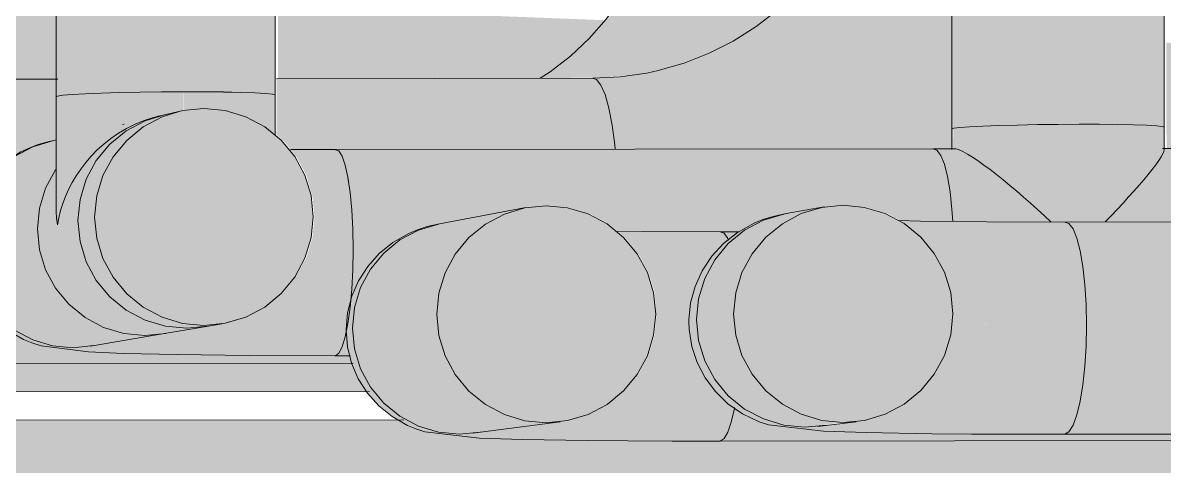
# Model space of a CAD drawing. Header units: inches. Extents: x 27328 to 52026, y -4075 to 4147.
# Drawn here: x 49626.9123 to 49626.9762, y 60.0258 to 60.0507 of the extents above; entities that cross this region are included whole.
import ezdxf

# ---------------------------------------------------------------- set-up
doc = ezdxf.new("R2010")
doc.units = ezdxf.units.IN
doc.header["$MEASUREMENT"] = 0
doc.layers.add('M-HVAC-DUCT', color=70, linetype='Continuous', lineweight=9)
doc.layers.add('S-BEAM', color=12, linetype='Continuous', lineweight=9)

msp = doc.modelspace()

# ---------------------------------------------------------------- hatches: boundary and pattern name
at = {"layer": 'M-HVAC-DUCT'}
for points in [[(49626.964312, 60.044714), (49626.964425, 60.044758), (49626.964387, 60.063878), (49626.964308, 60.063872), (49626.964312, 60.045472)], [(49626.964425, 60.044756), (49626.96531, 60.044839), (49626.966953, 60.044911), (49626.97027, 60.044976), (49626.971435, 60.044982), (49626.971431, 60.063916), (49626.96442, 60.063872), (49626.964424, 60.045472)], [(49626.976201, 60.044818), (49626.976197, 60.063903), (49626.971431, 60.063916), (49626.971435, 60.044982), (49626.974485, 60.044951), (49626.975765, 60.044894), (49626.976189, 60.044823)], [(49626.914198, 60.046514), (49626.914266, 60.046559), (49626.914266, 60.060845), (49626.914197, 60.060786), (49626.914198, 60.049709)], [(49626.914266, 60.046559), (49626.914567, 60.046605), (49626.915976, 60.046697), (49626.918157, 60.046767), (49626.921297, 60.046803), (49626.921297, 60.061164), (49626.918896, 60.061136), (49626.916715, 60.061065), (49626.91509, 60.060963), (49626.914266, 60.060845), (49626.914266, 60.049708)], [(49626.926447, 60.046623), (49626.926447, 60.060929), (49626.926291, 60.060986), (49626.925344, 60.06108), (49626.924235, 60.060757), (49626.922938, 60.060842), (49626.922707, 60.061157), (49626.921297, 60.061161), (49626.921297, 60.046803), (49626.924707, 60.046762), (49626.925905, 60.046707), (49626.926291, 60.046667)], [(49626.941298, 60.047563), (49626.94477, 60.047601), (49626.946572, 60.04775), (49626.948413, 60.048116), (49626.950404, 60.04879), (49626.952322, 60.049737), (49626.954178, 60.050998), (49626.954758, 60.051503), (49626.954717, 60.052765), (49626.954717, 60.057797), (49626.947731, 60.056042), (49626.947096, 60.054289), (49626.946276, 60.052666), (49626.945219, 60.051094), (49626.943902, 60.049603), (49626.942339, 60.048254), (49626.941306, 60.047568)], [(49626.914266, 60.039354), (49626.914266, 60.046559), (49626.914198, 60.046514), (49626.914218, 60.039727)], [(49626.914266, 60.039354), (49626.914438, 60.040151), (49626.91471, 60.040942), (49626.915084, 60.04172), (49626.915563, 60.042477), (49626.916151, 60.0432), (49626.916852, 60.043875), (49626.917247, 60.044189), (49626.917901, 60.044618), (49626.91852, 60.044948), (49626.918928, 60.045122), (49626.919168, 60.045215), (49626.920039, 60.04546), (49626.921297, 60.045754), (49626.921297, 60.046802), (49626.917756, 60.046757), (49626.91509, 60.046649), (49626.914266, 60.046559), (49626.914266, 60.039593)], [(49626.926447, 60.044384), (49626.926446, 60.046623), (49626.926286, 60.046667), (49626.925303, 60.04674), (49626.923007, 60.046794), (49626.921297, 60.046802), (49626.921314, 60.045751), (49626.922522, 60.045861), (49626.923827, 60.045703), (49626.92488, 60.045372), (49626.925973, 60.044766), (49626.926438, 60.044391)], [(49626.915409, 60.039591), (49626.916345, 60.039785), (49626.916462, 60.040969), (49626.91681, 60.042109), (49626.917408, 60.043198), (49626.918148, 60.044089), (49626.919063, 60.044836), (49626.92012, 60.045399), (49626.921267, 60.045746), (49626.920098, 60.045459), (49626.919166, 60.045177), (49626.918113, 60.044617), (49626.917191, 60.043865), (49626.916434, 60.042948), (49626.915872, 60.041903), (49626.915526, 60.04077)], [(49626.922461, 60.033722), (49626.923654, 60.03384), (49626.924802, 60.034187), (49626.92586, 60.034749), (49626.926879, 60.035618), (49626.927548, 60.036427), (49626.928113, 60.037477), (49626.928462, 60.038617), (49626.928579, 60.039802), (49626.928462, 60.040986), (49626.928113, 60.042125), (49626.927548, 60.043174), (49626.926787, 60.044093), (49626.92586, 60.044847), (49626.924696, 60.045438), (49626.923654, 60.04575), (49626.922461, 60.045865), (49626.921267, 60.045746), (49626.92012, 60.045399), (49626.919063, 60.044836), (49626.918136, 60.04408), (49626.917375, 60.043159), (49626.91681, 60.042109), (49626.916462, 60.040969), (49626.916345, 60.039785), (49626.916462, 60.038601), (49626.91681, 60.037463), (49626.917375, 60.036414), (49626.918148, 60.035486), (49626.919063, 60.034741), (49626.92012, 60.034182), (49626.921267, 60.033837)], [(49626.964312, 60.043604), (49626.964424, 60.043631), (49626.964396, 60.044745), (49626.964312, 60.044714), (49626.964312, 60.043604)], [(49626.970675, 60.039508), (49626.971434, 60.039517), (49626.971435, 60.044982), (49626.967566, 60.04493), (49626.965304, 60.044839), (49626.964425, 60.044758), (49626.964424, 60.043604), (49626.96466, 60.043567), (49626.964942, 60.043451), (49626.965477, 60.04314), (49626.96646, 60.042442), (49626.967566, 60.041559), (49626.969116, 60.040213), (49626.969898, 60.039509), (49626.970621, 60.039508)], [(49626.971434, 60.039509), (49626.972908, 60.039517), (49626.974491, 60.041222), (49626.975308, 60.042175), (49626.975941, 60.043011), (49626.976164, 60.043406), (49626.976199, 60.043562), (49626.976195, 60.044818), (49626.976078, 60.044858), (49626.975177, 60.044926), (49626.972805, 60.044977), (49626.971435, 60.044982), (49626.971434, 60.039517)], [(49626.909249, 60.038314), (49626.913137, 60.03912), (49626.913252, 60.040284), (49626.913595, 60.041405), (49626.914204, 60.042503), (49626.914232, 60.04411), (49626.913835, 60.044007), (49626.912883, 60.043719), (49626.911865, 60.043177), (49626.910973, 60.042449), (49626.910241, 60.041562), (49626.909697, 60.040551), (49626.909362, 60.039454)], [(49626.930808, 60.037974), (49626.930807, 60.038013), (49626.930787, 60.039141), (49626.930728, 60.040218), (49626.930632, 60.041223), (49626.930508, 60.042055), (49626.930352, 60.042744), (49626.930168, 60.043243), (49626.930012, 60.043488), (49626.92982, 60.043558), (49626.927315, 60.043562), (49626.927649, 60.043137), (49626.928191, 60.042121), (49626.928546, 60.040869), (49626.928649, 60.039796), (49626.928528, 60.038612), (49626.928335, 60.037981), (49626.930796, 60.037974)], [(49626.930808, 60.037975), (49626.932598, 60.037977), (49626.933291, 60.03848), (49626.934838, 60.039197), (49626.935684, 60.039415), (49626.940499, 60.040314), (49626.941694, 60.040433), (49626.94289, 60.040318), (49626.944039, 60.039973), (49626.945109, 60.039404), (49626.945622, 60.038988), (49626.951864, 60.038962), (49626.95243, 60.038966), (49626.954137, 60.039754), (49626.955337, 60.040027), (49626.95752, 60.040377), (49626.958318, 60.040456), (49626.959514, 60.04034), (49626.960665, 60.039996), (49626.961429, 60.039592), (49626.964363, 60.039541), (49626.964322, 60.040218), (49626.964212, 60.041222), (49626.964072, 60.042054), (49626.963898, 60.042743), (49626.963699, 60.043242), (49626.963435, 60.043547), (49626.96326, 60.043602), (49626.92982, 60.043558), (49626.930012, 60.043488), (49626.930197, 60.043198), (49626.930368, 60.0427), (49626.930518, 60.042012), (49626.930641, 60.04116), (49626.930732, 60.040177), (49626.930789, 60.039101)], [(49626.930767, 60.033568), (49626.935495, 60.034339), (49626.935613, 60.035524), (49626.935961, 60.036664), (49626.936527, 60.037715), (49626.937289, 60.038636), (49626.938216, 60.039393), (49626.939275, 60.039956), (49626.940424, 60.040303), (49626.935584, 60.039398), (49626.934461, 60.039058), (49626.933427, 60.038508), (49626.93252, 60.037769), (49626.931775, 60.036868), (49626.931222, 60.035841), (49626.930882, 60.034727)], [(49626.941619, 60.028271), (49626.942814, 60.028389), (49626.943963, 60.028736), (49626.945022, 60.029298), (49626.945951, 60.030055), (49626.946713, 60.030976), (49626.947279, 60.032027), (49626.947627, 60.033168), (49626.947745, 60.034353), (49626.947627, 60.035539), (49626.947279, 60.036678), (49626.946713, 60.037728), (49626.945951, 60.038648), (49626.945022, 60.039402), (49626.943963, 60.039962), (49626.942814, 60.040306), (49626.941619, 60.040421), (49626.940424, 60.040303), (49626.939275, 60.039956), (49626.938216, 60.039393), (49626.937289, 60.038636), (49626.936527, 60.037715), (49626.935961, 60.036664), (49626.935611, 60.035507), (49626.935495, 60.034339), (49626.935613, 60.033154), (49626.935961, 60.032015), (49626.936527, 60.030966), (49626.937289, 60.030046), (49626.938216, 60.029292), (49626.939275, 60.028731), (49626.940424, 60.028387)], [(49626.950022, 60.034043), (49626.952107, 60.034358), (49626.952225, 60.035544), (49626.952573, 60.036685), (49626.95314, 60.037736), (49626.953902, 60.038658), (49626.954831, 60.039415), (49626.955891, 60.039978), (49626.957041, 60.040326), (49626.954911, 60.039956), (49626.953772, 60.039611), (49626.952722, 60.039053), (49626.951801, 60.038303), (49626.951046, 60.03739), (49626.950485, 60.036348), (49626.950139, 60.035218)], [(49626.958238, 60.028287), (49626.959434, 60.028405), (49626.960584, 60.028752), (49626.961645, 60.029315), (49626.962574, 60.030072), (49626.963337, 60.030994), (49626.963904, 60.032045), (49626.964253, 60.033186), (49626.964371, 60.034373), (49626.964253, 60.035559), (49626.963904, 60.036699), (49626.963337, 60.037749), (49626.962574, 60.038669), (49626.961645, 60.039424), (49626.960584, 60.039984), (49626.959434, 60.040329), (49626.958238, 60.040444), (49626.957041, 60.040326), (49626.955891, 60.039978), (49626.954831, 60.039415), (49626.953902, 60.038658), (49626.953074, 60.037614), (49626.952573, 60.036685), (49626.952225, 60.035544), (49626.952107, 60.034358), (49626.952225, 60.033173), (49626.952573, 60.032033), (49626.95314, 60.030983), (49626.953902, 60.030063), (49626.954831, 60.029308), (49626.955891, 60.028747), (49626.957041, 60.028403), (49626.95744, 60.028364)], [(49626.87672, 60.031546), (49626.930816, 60.031603), (49626.930679, 60.03203), (49626.923697, 60.032055), (49626.918586, 60.032146), (49626.91589, 60.032262), (49626.914422, 60.032423), (49626.913524, 60.032548), (49626.912389, 60.032965), (49626.911524, 60.033461), (49626.910767, 60.034085), (49626.909895, 60.035155), (49626.909559, 60.035764), (49626.909205, 60.036773), (49626.909043, 60.038339), (49626.909243, 60.039801), (49626.877732, 60.039759), (49626.877668, 60.036977), (49626.877494, 60.034561), (49626.877369, 60.033548), (49626.877224, 60.032719), (49626.877064, 60.032098), (49626.876895, 60.031703), (49626.876749, 60.031571)], [(49626.91915, 60.033158), (49626.921495, 60.033558), (49626.920307, 60.033672), (49626.919165, 60.034015), (49626.918113, 60.034572), (49626.917191, 60.035322), (49626.916434, 60.036237), (49626.915872, 60.03728), (49626.915526, 60.038413), (49626.915409, 60.039591), (49626.913137, 60.03912), (49626.913252, 60.037956), (49626.913595, 60.036837), (49626.91415, 60.035805), (49626.914898, 60.034902), (49626.915809, 60.034161), (49626.916848, 60.03361), (49626.917976, 60.033272), (49626.918172, 60.033253)], [(49626.921495, 60.033558), (49626.922461, 60.033722), (49626.921267, 60.033837), (49626.92012, 60.034182), (49626.919063, 60.034741), (49626.918136, 60.035495), (49626.917375, 60.036414), (49626.91681, 60.037463), (49626.916462, 60.038601), (49626.916345, 60.039785), (49626.915409, 60.039591), (49626.915526, 60.038413), (49626.915872, 60.03728), (49626.916434, 60.036237), (49626.917191, 60.035322), (49626.918155, 60.03455), (49626.919165, 60.034015), (49626.920338, 60.033669)], [(49626.971855, 60.033733), (49626.971831, 60.034901), (49626.971761, 60.03601), (49626.971647, 60.037024), (49626.971494, 60.037905), (49626.971307, 60.038617), (49626.971093, 60.039133), (49626.970845, 60.039435), (49626.97058, 60.039503), (49626.964029, 60.039539), (49626.961408, 60.039574), (49626.961747, 60.039373), (49626.96267, 60.038596), (49626.963368, 60.037753), (49626.963934, 60.036702), (49626.964282, 60.035562), (49626.964398, 60.034362), (49626.964344, 60.033813), (49626.96665, 60.033763), (49626.971831, 60.033733)], [(49626.971855, 60.033733), (49626.978217, 60.03374), (49626.978193, 60.034901), (49626.978121, 60.03601), (49626.978005, 60.037024), (49626.977849, 60.037905), (49626.977659, 60.038617), (49626.977442, 60.039133), (49626.977208, 60.039435), (49626.976964, 60.039511), (49626.970634, 60.039503), (49626.970871, 60.039427), (49626.9711, 60.039125), (49626.971311, 60.038608), (49626.971496, 60.037896), (49626.971654, 60.036968), (49626.971761, 60.036002), (49626.971831, 60.034893)], [(49626.915136, 60.032475), (49626.91915, 60.033158), (49626.917976, 60.033272), (49626.916848, 60.03361), (49626.915809, 60.034161), (49626.914898, 60.034902), (49626.91415, 60.035805), (49626.913555, 60.036968), (49626.913252, 60.037956), (49626.913137, 60.03912), (49626.909249, 60.038314), (49626.909362, 60.037173), (49626.909697, 60.036077), (49626.910241, 60.035068), (49626.910973, 60.034183), (49626.911865, 60.033457), (49626.912883, 60.032918), (49626.913987, 60.032586)], [(49626.930445, 60.033431), (49626.930473, 60.033499), (49626.930767, 60.033568), (49626.930882, 60.034727), (49626.93128, 60.035948), (49626.931859, 60.036969), (49626.93252, 60.037769), (49626.933463, 60.038528), (49626.934461, 60.039058), (49626.933135, 60.038415), (49626.932488, 60.037913), (49626.932082, 60.037527), (49626.931622, 60.036969), (49626.931121, 60.036129), (49626.930687, 60.03518)], [(49626.949733, 60.033273), (49626.949658, 60.033976), (49626.949919, 60.035681), (49626.950246, 60.036421), (49626.950809, 60.037395), (49626.951249, 60.037962), (49626.951444, 60.038163), (49626.951821, 60.038489), (49626.951777, 60.038596), (49626.951577, 60.038884), (49626.951361, 60.038959), (49626.945639, 60.038957), (49626.946007, 60.038656), (49626.94679, 60.037692), (49626.947332, 60.036685), (49626.94768, 60.035545), (49626.947784, 60.034226), (49626.947691, 60.033291), (49626.949718, 60.033273)], [(49626.915298, 60.03231), (49626.914985, 60.032363), (49626.91493, 60.032418), (49626.915136, 60.032475), (49626.913987, 60.032586), (49626.912883, 60.032918), (49626.911865, 60.033457), (49626.910973, 60.034183), (49626.910241, 60.035068), (49626.909697, 60.036078), (49626.909362, 60.037174), (49626.909249, 60.038314), (49626.909003, 60.038236), (49626.909195, 60.036646), (49626.909542, 60.035736), (49626.90995, 60.035007), (49626.91079, 60.034021), (49626.911656, 60.033335), (49626.912362, 60.032961), (49626.913495, 60.032544), (49626.913994, 60.032468), (49626.914987, 60.032347)], [(49626.929818, 60.032027), (49626.930027, 60.0322), (49626.930205, 60.032558), (49626.930373, 60.03312), (49626.930521, 60.033864), (49626.930681, 60.035185), (49626.930752, 60.036134), (49626.930791, 60.036974), (49626.930788, 60.037974), (49626.928335, 60.037981), (49626.928176, 60.037473), (49626.927529, 60.036329), (49626.926844, 60.035505), (49626.925862, 60.034723), (49626.924766, 60.034165), (49626.923622, 60.033832), (49626.916019, 60.032562), (49626.914982, 60.032433), (49626.91493, 60.032418), (49626.914985, 60.032363), (49626.915298, 60.03231), (49626.916673, 60.032212), (49626.919442, 60.03212), (49626.923825, 60.032051), (49626.929141, 60.032027)], [(49626.929818, 60.032027), (49626.930662, 60.032028), (49626.930488, 60.033504), (49626.93072, 60.035185), (49626.931156, 60.036134), (49626.931813, 60.037177), (49626.932326, 60.037732), (49626.932557, 60.037977), (49626.930808, 60.037975), (49626.930752, 60.036134), (49626.930672, 60.035079), (49626.930588, 60.034349), (49626.930448, 60.033489), (49626.930367, 60.033087), (49626.930139, 60.032415), (49626.930011, 60.032168)], [(49626.921495, 60.033558), (49626.922682, 60.033675), (49626.923654, 60.03384), (49626.922461, 60.033722)], [(49626.936752, 60.027636), (49626.941619, 60.028271), (49626.940424, 60.028387), (49626.939275, 60.028731), (49626.938216, 60.029292), (49626.937289, 60.030046), (49626.936527, 60.030966), (49626.935961, 60.032015), (49626.935611, 60.033172), (49626.935495, 60.034339), (49626.930767, 60.033568), (49626.930882, 60.03241), (49626.93128, 60.031189), (49626.931775, 60.03027), (49626.93252, 60.029371), (49626.933463, 60.028614), (49626.934461, 60.028086), (49626.935646, 60.027743)], [(49626.956048, 60.02788), (49626.955795, 60.027927), (49626.95581, 60.027977), (49626.956096, 60.028027), (49626.954911, 60.028142), (49626.953772, 60.028484), (49626.952722, 60.029039), (49626.951801, 60.029787), (49626.951046, 60.030699), (49626.950485, 60.031739), (49626.950139, 60.032869), (49626.950022, 60.034043), (49626.949684, 60.033972), (49626.949616, 60.033902), (49626.949828, 60.032339), (49626.950115, 60.031574), (49626.950607, 60.030651), (49626.95155, 60.029563), (49626.952352, 60.028938), (49626.953097, 60.02853), (49626.954421, 60.028077), (49626.955816, 60.027908)], [(49626.956096, 60.028027), (49626.958238, 60.028287), (49626.957041, 60.028403), (49626.955891, 60.028747), (49626.954831, 60.029308), (49626.953902, 60.030063), (49626.953074, 60.031104), (49626.952573, 60.032033), (49626.952225, 60.033173), (49626.952107, 60.034358), (49626.950022, 60.034043), (49626.950185, 60.032718), (49626.950485, 60.031739), (49626.951046, 60.030699), (49626.951801, 60.029787), (49626.952722, 60.029039), (49626.953814, 60.028471), (49626.954911, 60.028142), (49626.955273, 60.028107)], [(49626.970634, 60.027629), (49626.970875, 60.027776), (49626.971102, 60.02814), (49626.971312, 60.028714), (49626.971497, 60.029477), (49626.971649, 60.030399), (49626.971762, 60.031444), (49626.971834, 60.03272), (49626.971831, 60.033733), (49626.966203, 60.033771), (49626.964344, 60.033813), (49626.964282, 60.03319), (49626.963933, 60.032049), (49626.963366, 60.030997), (49626.96256, 60.03004), (49626.961602, 60.02928), (49626.960613, 60.028755), (49626.959276, 60.028385), (49626.95581, 60.027977), (49626.955814, 60.027924), (49626.956048, 60.02788), (49626.957471, 60.027788), (49626.960142, 60.02771), (49626.964492, 60.027649), (49626.968494, 60.02763)], [(49626.915137, 60.032475), (49626.916285, 60.032589), (49626.920323, 60.033274), (49626.91915, 60.033158), (49626.915799, 60.032588)], [(49626.91915, 60.033158), (49626.920355, 60.03328), (49626.922521, 60.033659), (49626.921495, 60.033558), (49626.920346, 60.033362)], [(49626.936805, 60.027493), (49626.936523, 60.027539), (49626.936505, 60.027587), (49626.936752, 60.027636), (49626.935584, 60.027749), (49626.934461, 60.028086), (49626.933427, 60.028634), (49626.93252, 60.029371), (49626.931775, 60.03027), (49626.931222, 60.031296), (49626.930882, 60.03241), (49626.930767, 60.033568), (49626.930473, 60.033499), (49626.930445, 60.033431), (49626.93064, 60.031889), (49626.931008, 60.030961), (49626.931408, 60.030224), (49626.932275, 60.02922), (49626.933239, 60.028474), (49626.933835, 60.028151), (49626.935011, 60.027722), (49626.935655, 60.027632), (49626.936525, 60.027527)], [(49626.951361, 60.027249), (49626.951577, 60.027387), (49626.95182, 60.027852), (49626.952013, 60.028475), (49626.952144, 60.02913), (49626.951522, 60.029636), (49626.950614, 60.030703), (49626.950084, 60.031744), (49626.949855, 60.03238), (49626.949718, 60.033273), (49626.947691, 60.033291), (49626.947679, 60.033174), (49626.94733, 60.032034), (49626.946764, 60.030982), (49626.946002, 60.030061), (49626.945061, 60.029297), (49626.943989, 60.028734), (49626.942864, 60.028394), (49626.93783, 60.027742), (49626.936505, 60.027587), (49626.936523, 60.027539), (49626.936805, 60.027493), (49626.938252, 60.027404), (49626.940923, 60.027328), (49626.94529, 60.027269), (49626.950953, 60.027249)], [(49626.970634, 60.027629), (49626.976964, 60.027635), (49626.977208, 60.027776), (49626.977442, 60.02814), (49626.977659, 60.028714), (49626.977849, 60.029477), (49626.978005, 60.030399), (49626.978121, 60.031444), (49626.978196, 60.03272), (49626.978217, 60.03374), (49626.971855, 60.033733), (49626.971831, 60.032565), (49626.971761, 60.031437), (49626.971648, 60.030392), (49626.971496, 60.029471), (49626.971224, 60.028473), (49626.9711, 60.028134), (49626.970871, 60.02777)], [(49626.894042, 60.029982), (49626.93173, 60.03002), (49626.931504, 60.030303), (49626.931076, 60.03113), (49626.930849, 60.031612), (49626.894666, 60.031554), (49626.894576, 60.031092), (49626.894407, 60.030503), (49626.894227, 60.03013)], [(49626.951361, 60.027249), (49626.979873, 60.02729), (49626.978439, 60.02755), (49626.976741, 60.027636), (49626.964051, 60.027656), (49626.959323, 60.027732), (49626.956596, 60.027838), (49626.955276, 60.027981), (49626.954301, 60.028117), (49626.953082, 60.028551), (49626.95223, 60.029064), (49626.952154, 60.029123), (49626.952075, 60.028753), (49626.951976, 60.028312), (49626.951784, 60.027746), (49626.951577, 60.027387)], [(49626.88072, 60.023675), (49626.994867, 60.023766), (49626.993382, 60.02409), (49626.980188, 60.027303), (49626.945451, 60.027298), (49626.940309, 60.027377), (49626.937628, 60.027479), (49626.936307, 60.027618), (49626.935221, 60.02778), (49626.933948, 60.028275), (49626.933657, 60.028434), (49626.880724, 60.028381), (49626.88072, 60.024583)], [(49626.936752, 60.027636), (49626.93792, 60.027751), (49626.94216, 60.028324), (49626.941619, 60.028271), (49626.93763, 60.027751)], [(49626.956096, 60.028027), (49626.957455, 60.028165), (49626.956374, 60.028061)]]:
    msp.add_hatch(color=256, dxfattribs=at).paths.add_polyline_path(points, flags=0)
h = msp.add_hatch(color=256, dxfattribs=at)
h.paths.add_polyline_path([(49626.962469, 60.059818), (49626.962469, 60.059789), (49626.962473, 60.059814)], flags=0)
h.paths.add_polyline_path([(49626.945471, 60.04358), (49626.958579, 60.043604), (49626.959917, 60.044467), (49626.961906, 60.046069), (49626.963691, 60.047841), (49626.964321, 60.048613), (49626.964318, 60.063111), (49626.963074, 60.0631), (49626.963073, 60.061632), (49626.962621, 60.061515), (49626.962513, 60.059768), (49626.96215, 60.059668), (49626.959584, 60.059023), (49626.958927, 60.057201), (49626.958068, 60.055493), (49626.956937, 60.053812), (49626.955365, 60.052081), (49626.953922, 60.050833), (49626.95222, 60.049703), (49626.950333, 60.048777), (49626.948342, 60.048104), (49626.946281, 60.047694), (49626.944183, 60.047554), (49626.944445, 60.047477), (49626.944728, 60.047072), (49626.944943, 60.046534), (49626.945122, 60.045885), (49626.945317, 60.044833), (49626.945469, 60.043604)], flags=0)
h = msp.add_hatch(color=256, dxfattribs=at)
h.paths.add_polyline_path([(49626.958569, 60.043598), (49626.964323, 60.043605), (49626.964316, 60.048607), (49626.963691, 60.047841), (49626.961893, 60.046056), (49626.959722, 60.044342), (49626.958579, 60.043604)], flags=0)
h.paths.add_polyline_path([(49626.97622, 60.059446), (49626.976412, 60.061041), (49626.97649, 60.062858), (49626.976401, 60.062923), (49626.976217, 60.06296), (49626.976218, 60.060125)], flags=0)
h = msp.add_hatch(color=256, dxfattribs=at)
h.paths.add_polyline_path([(49626.877732, 60.039759), (49626.909243, 60.039801), (49626.909291, 60.039976), (49626.909726, 60.040941), (49626.9103, 60.041832), (49626.911003, 60.042589), (49626.911847, 60.043173), (49626.913066, 60.043774), (49626.914033, 60.044062), (49626.914265, 60.044116), (49626.914272, 60.047506), (49626.893598, 60.047473), (49626.890972, 60.046735), (49626.890561, 60.046986), (49626.890489, 60.047155), (49626.890303, 60.047414), (49626.890151, 60.047467), (49626.876801, 60.047415), (49626.876895, 60.047379), (49626.877108, 60.046926), (49626.877224, 60.046535), (49626.877409, 60.045475), (49626.877494, 60.044833), (49626.877595, 60.043721), (49626.877713, 60.041226), (49626.877716, 60.041144)], flags=0)
h.paths.add_polyline_path([(49626.929831, 60.04356), (49626.945471, 60.04358), (49626.94545, 60.043822), (49626.945201, 60.045474), (49626.945122, 60.045885), (49626.944913, 60.046641), (49626.944682, 60.04718), (49626.944436, 60.047488), (49626.944183, 60.047554), (49626.926528, 60.047508), (49626.926521, 60.044397), (49626.926968, 60.043997), (49626.927326, 60.043564), (49626.929638, 60.04356)], flags=0)
h = msp.add_hatch(color=256, dxfattribs=at)
h.paths.add_polyline_path([(49626.914266, 60.046559), (49626.915084, 60.046648), (49626.915976, 60.046697), (49626.918606, 60.046775), (49626.921297, 60.046802), (49626.918606, 60.046776), (49626.915803, 60.04669), (49626.914561, 60.046604), (49626.914266, 60.046559)], flags=0)
h.paths.add_polyline_path([(49626.926447, 60.046623), (49626.926423, 60.04663), (49626.926188, 60.046678), (49626.926445, 60.046624)], flags=0)
h = msp.add_hatch(color=256, dxfattribs=at)
h.paths.add_polyline_path([(49626.914266, 60.039354), (49626.915409, 60.039591), (49626.915526, 60.04077), (49626.915872, 60.041903), (49626.916483, 60.043007), (49626.917191, 60.043865), (49626.918155, 60.044639), (49626.919231, 60.045197), (49626.919788, 60.0454), (49626.919494, 60.045319), (49626.918896, 60.045109), (49626.9183, 60.044838), (49626.917756, 60.044532), (49626.917671, 60.044482), (49626.916852, 60.043875), (49626.916151, 60.0432), (49626.915563, 60.042477), (49626.915084, 60.04172), (49626.91471, 60.040942), (49626.914438, 60.040151), (49626.914266, 60.039354)], flags=0)
h.paths.add_polyline_path([(49626.913137, 60.03912), (49626.914266, 60.039354), (49626.914195, 60.040099), (49626.914202, 60.0425), (49626.91415, 60.042437), (49626.913595, 60.041405), (49626.913252, 60.040284)], flags=0)
h = msp.add_hatch(color=256, dxfattribs=at)
h.paths.add_polyline_path([(49626.978418, 60.039462), (49626.978368, 60.040235), (49626.978255, 60.041222), (49626.978098, 60.042093), (49626.97791, 60.042783), (49626.977691, 60.043282), (49626.97748, 60.04355), (49626.97718, 60.043621), (49626.9762, 60.043613), (49626.976188, 60.043466), (49626.976034, 60.043153), (49626.97573, 60.042712), (49626.97499, 60.041795), (49626.973899, 60.040568), (49626.972902, 60.039511), (49626.977705, 60.03949), (49626.978243, 60.039469)], flags=0)
h.paths.add_polyline_path([(49626.969884, 60.039509), (49626.968335, 60.040904), (49626.966819, 60.042164), (49626.96568, 60.043004), (49626.965036, 60.0434), (49626.964727, 60.043547), (49626.964424, 60.043604), (49626.96326, 60.043602), (49626.963517, 60.043487), (49626.963716, 60.043198), (49626.963909, 60.0427), (49626.964073, 60.042053), (49626.964216, 60.041202), (49626.964363, 60.039541), (49626.968534, 60.03951), (49626.969534, 60.039509)], flags=0)
h = msp.add_hatch(color=256, dxfattribs=at)
h.paths.add_polyline_path([(49626.915136, 60.032475), (49626.915136, 60.032475), (49626.914543, 60.032533)], flags=0)
h.paths.add_polyline_path([(49626.910973, 60.034183), (49626.910973, 60.034183), (49626.910582, 60.034655)], flags=0)
h.paths.add_polyline_path([(49626.909362, 60.039454), (49626.909362, 60.039454), (49626.909468, 60.039803)], flags=0)
h = msp.add_hatch(color=256, dxfattribs=at)
h.paths.add_polyline_path([(49626.953772, 60.039611), (49626.954911, 60.039956), (49626.954078, 60.039746)], flags=0)
h.paths.add_polyline_path([(49626.949616, 60.033902), (49626.949684, 60.033972), (49626.950022, 60.034043), (49626.950139, 60.035218), (49626.950485, 60.036348), (49626.951046, 60.03739), (49626.951801, 60.038303), (49626.952722, 60.039053), (49626.953772, 60.039611), (49626.952372, 60.038958), (49626.951292, 60.038056), (49626.950644, 60.037206), (49626.950094, 60.036198), (49626.949885, 60.035676)], flags=0)
h = msp.add_hatch(color=256, dxfattribs=at)
h.paths.add_polyline_path([(49626.999373, 60.035123), (49627.065585, 60.035215), (49627.065548, 60.03564), (49627.065316, 60.03697), (49627.065186, 60.037516), (49627.064933, 60.038221), (49627.064644, 60.038733), (49627.064332, 60.039032), (49627.064008, 60.039107), (49626.981992, 60.038979), (49626.983561, 60.038627), (49626.997019, 60.035372), (49626.997917, 60.035209), (49626.999163, 60.035135)], flags=0)
h.paths.add_polyline_path([(49626.951821, 60.038489), (49626.952404, 60.038961), (49626.951361, 60.038959), (49626.951577, 60.038884), (49626.951784, 60.038586)], flags=0)
at = {"layer": 'S-BEAM'}
h = msp.add_hatch(color=256, dxfattribs=at)
h.paths.add_polyline_path([(49627.103086, 60.044038), (49627.103168, 60.044431), (49627.103222, 60.044501), (49627.103257, 60.044534), (49627.090931, 60.04499), (49627.090932, 60.044519), (49627.101819, 60.044088)], flags=0)
h.paths.add_polyline_path([(49627.074396, 60.045174), (49627.074644, 60.045667), (49626.976326, 60.049546), (49626.976328, 60.04906), (49627.074145, 60.045184)], flags=0)
h.paths.add_polyline_path([(49626.944546, 60.050319), (49626.944956, 60.050804), (49626.926613, 60.051522), (49626.926614, 60.05103), (49626.944433, 60.050324)], flags=0)
h.paths.add_polyline_path([(49626.914354, 60.051516), (49626.914353, 60.052016), (49626.907646, 60.052277), (49626.907646, 60.051782), (49626.914353, 60.051516)], flags=0)
h.paths.add_polyline_path([(49626.902384, 60.05199), (49626.903889, 60.05243), (49626.880612, 60.053348), (49626.880626, 60.053185), (49626.880833, 60.052844), (49626.901804, 60.052013)], flags=0)
h = msp.add_hatch(color=256, dxfattribs=at)
h.paths.add_polyline_path([(49627.090956, 60.03525), (49627.102716, 60.035283), (49627.103086, 60.044038), (49627.090932, 60.044501), (49627.090956, 60.035251)], flags=0)
h.paths.add_polyline_path([(49627.013221, 60.03906), (49627.064623, 60.03916), (49627.066067, 60.039274), (49627.067918, 60.039722), (49627.069773, 60.040515), (49627.070786, 60.041155), (49627.071765, 60.041912), (49627.073052, 60.043188), (49627.074182, 60.044753), (49627.074396, 60.045174), (49626.976327, 60.04906), (49626.976332, 60.043637), (49626.998907, 60.043634), (49627.002868, 60.043561), (49627.005982, 60.043425), (49627.007127, 60.043323), (49627.008842, 60.043102), (49627.009264, 60.042985), (49627.00998, 60.042701), (49627.010832, 60.042266), (49627.011642, 60.041649), (49627.012478, 60.040667), (49627.013007, 60.03971), (49627.013199, 60.039128)], flags=0)
h.paths.add_polyline_path([(49626.885895, 60.047476), (49626.887049, 60.047505), (49626.902384, 60.05199), (49626.880847, 60.052821), (49626.881639, 60.051566), (49626.88269, 60.050196), (49626.883148, 60.049711), (49626.884166, 60.048752), (49626.885607, 60.047667), (49626.885852, 60.047505)], flags=0)
h.paths.add_polyline_path([(49626.893672, 60.047489), (49626.914354, 60.047522), (49626.914353, 60.051516), (49626.907646, 60.051782), (49626.907612, 60.051616), (49626.907295, 60.051516), (49626.901787, 60.049963), (49626.901926, 60.049847), (49626.901883, 60.049796), (49626.893728, 60.047505)], flags=0)
h.paths.add_polyline_path([(49626.926614, 60.047542), (49626.94132, 60.04757), (49626.942518, 60.048388), (49626.944035, 60.049741), (49626.944546, 60.050319), (49626.926614, 60.05103), (49626.926614, 60.04757)], flags=0)

# ---------------------------------------------------------------- linework, layer by layer
at = {"layer": 'M-HVAC-DUCT'}
for p, q in [((49626.976192, 60.071887), (49626.976199, 60.04482)), ((49626.96431, 60.044714), (49626.964305, 60.063877)), ((49626.91419, 60.046522), (49626.91419, 60.060797)), ((49626.926447, 60.06092), (49626.926448, 60.046616)), ((49626.893618, 60.047478), (49626.914275, 60.047512)), ((49626.926526, 60.047531), (49626.944238, 60.04756)), ((49626.914193, 60.046523), (49626.914266, 60.046559)), ((49626.914266, 60.046559), (49626.914198, 60.046514)), ((49626.926448, 60.046616), (49626.926448, 60.044381)), ((49626.91419, 60.040258), (49626.91419, 60.046522)), ((49626.919881, 60.045428), (49626.920103, 60.045479)), ((49626.920103, 60.045479), (49626.921062, 60.045702)), ((49626.9179, 60.044967), (49626.917992, 60.044988)), ((49626.964309, 60.043578), (49626.96431, 60.044716)), ((49626.964425, 60.044756), (49626.964312, 60.044714)), ((49626.976199, 60.044817), (49626.976198, 60.04354)), ((49626.91379, 60.044011), (49626.914217, 60.044111)), ((49626.929853, 60.043561), (49626.927306, 60.043569)), ((49626.929854, 60.043561), (49626.963299, 60.043605)), ((49626.963299, 60.043605), (49626.964468, 60.043607)), ((49626.976114, 60.043622), (49626.977284, 60.043624)), ((49626.930197, 60.043198), (49626.930367, 60.0427)), ((49626.930368, 60.0427), (49626.930517, 60.042012)), ((49626.930517, 60.042011), (49626.930641, 60.04116)), ((49626.930641, 60.041159), (49626.930732, 60.040177)), ((49626.930732, 60.040177), (49626.930789, 60.039101)), ((49626.935639, 60.039409), (49626.940479, 60.040314)), ((49626.955043, 60.039981), (49626.957174, 60.040351)), ((49626.970671, 60.039506), (49626.977002, 60.039514)), ((49626.930789, 60.039101), (49626.930808, 60.037975)), ((49626.951394, 60.038962), (49626.952411, 60.038963)), ((49626.930808, 60.037974), (49626.930789, 60.036841)), ((49626.915809, 60.034161), (49626.914898, 60.034902)), ((49626.916848, 60.03361), (49626.915809, 60.034161)), ((49626.92347, 60.033807), (49626.922499, 60.033642)), ((49626.912883, 60.032918), (49626.911865, 60.033457)), ((49626.920142, 60.033242), (49626.916108, 60.032557)), ((49626.917976, 60.033272), (49626.916848, 60.03361)), ((49626.91915, 60.033158), (49626.917976, 60.033272)), ((49626.920323, 60.033274), (49626.91915, 60.033158)), ((49626.91915, 60.033158), (49626.920323, 60.033274)), ((49626.922499, 60.033642), (49626.920142, 60.033242)), ((49626.922682, 60.033675), (49626.921495, 60.033558)), ((49626.921495, 60.033558), (49626.922682, 60.033675)), ((49626.913987, 60.032586), (49626.912883, 60.032918)), ((49626.915136, 60.032475), (49626.913987, 60.032586)), ((49626.915136, 60.032475), (49626.916285, 60.032589)), ((49626.916285, 60.032589), (49626.915136, 60.032475)), ((49626.930664, 60.032026), (49626.92979, 60.032025)), ((49626.929792, 60.032025), (49626.929818, 60.032027)), ((49626.929819, 60.032027), (49626.929793, 60.032025)), ((49626.930814, 60.0316), (49626.876692, 60.031542)), ((49626.93173, 60.030017), (49626.894014, 60.029979)), ((49626.880722, 60.028384), (49626.933653, 60.028435)), ((49626.942395, 60.028321), (49626.937511, 60.027685)), ((49626.957282, 60.028144), (49626.956096, 60.028027)), ((49626.956096, 60.028027), (49626.957282, 60.028144)), ((49626.95896, 60.02833), (49626.956812, 60.02807)), ((49626.93792, 60.027751), (49626.936752, 60.027636)), ((49626.936752, 60.027636), (49626.93792, 60.027751)), ((49626.976933, 60.027633), (49626.970603, 60.027627)), ((49626.970606, 60.027627), (49626.970634, 60.027629)), ((49626.970634, 60.027629), (49626.970606, 60.027627)), ((49626.979941, 60.027273), (49626.951334, 60.027247)), ((49626.951336, 60.027247), (49626.951361, 60.027249)), ((49626.951361, 60.027249), (49626.951336, 60.027247))]:
    msp.add_line(p, q, dxfattribs=at)
for points in [[(49626.959468, 60.058994, 0), (49626.95945, 60.058921, 0), (49626.958947, 60.057482, 0), (49626.958309, 60.0561, 0), (49626.957543, 60.054787, 0), (49626.956655, 60.053556, 0), (49626.955656, 60.052416, 0), (49626.954554, 60.051377, 0), (49626.953359, 60.05045, 0), (49626.952082, 60.04964, 0), (49626.950735, 60.048957, 0), (49626.949329, 60.048404, 0), (49626.947878, 60.047987, 0), (49626.94756, 60.047915, 0)], [(49626.947634, 60.056018, 0), (49626.947619, 60.055957, 0), (49626.947142, 60.054591, 0), (49626.946537, 60.05328, 0), (49626.94581, 60.052033, 0), (49626.944969, 60.050863, 0), (49626.944021, 60.04978, 0), (49626.942975, 60.048794, 0), (49626.94184, 60.047912, 0), (49626.941286, 60.04756, 0)], [(49626.944238, 60.04756, 0), (49626.945748, 60.047634, 0), (49626.947243, 60.047851, 0), (49626.94756, 60.047915, 0)], [(49626.944183, 60.047554, 0), (49626.944436, 60.047488, 0), (49626.944682, 60.04718, 0), (49626.944913, 60.046641, 0), (49626.945122, 60.045885, 0), (49626.945303, 60.044936, 0), (49626.94545, 60.043822, 0), (49626.945474, 60.04359, 0)], [(49626.945474, 60.04359, 0), (49626.94545, 60.043822, 0), (49626.945303, 60.044936, 0), (49626.945122, 60.045885, 0), (49626.944913, 60.046641, 0), (49626.944682, 60.04718, 0), (49626.944436, 60.047488, 0), (49626.944183, 60.047554, 0)], [(49626.921297, 60.046803, 0), (49626.920092, 60.046797, 0), (49626.918896, 60.046782, 0), (49626.917756, 60.046758, 0), (49626.916716, 60.046728, 0), (49626.915816, 60.046691, 0), (49626.91509, 60.046649, 0), (49626.914567, 60.046605, 0), (49626.914266, 60.046559, 0)], [(49626.914266, 60.046559, 0), (49626.914567, 60.046604, 0), (49626.91509, 60.046649, 0), (49626.915816, 60.04669, 0), (49626.916716, 60.046727, 0), (49626.917756, 60.046757, 0), (49626.918896, 60.04678, 0), (49626.920092, 60.046796, 0), (49626.921297, 60.046802, 0)], [(49626.92645, 60.046617, 0), (49626.926447, 60.046623, 0), (49626.926291, 60.046667, 0), (49626.925905, 60.046707, 0), (49626.925303, 60.046741, 0), (49626.924507, 60.046769, 0), (49626.923548, 60.046789, 0), (49626.922465, 60.046801, 0), (49626.921297, 60.046803, 0)], [(49626.921297, 60.046802, 0), (49626.922465, 60.046799, 0), (49626.923548, 60.046788, 0), (49626.924507, 60.046768, 0), (49626.925303, 60.04674, 0), (49626.925905, 60.046706, 0), (49626.926291, 60.046666, 0), (49626.926447, 60.046623, 0), (49626.92645, 60.046616, 0)], [(49626.914266, 60.039354, 0), (49626.91434, 60.039753, 0), (49626.914438, 60.040151, 0), (49626.914561, 60.040548, 0), (49626.91471, 60.040942, 0), (49626.914884, 60.041333, 0), (49626.915084, 60.04172, 0), (49626.91531, 60.042102, 0), (49626.915563, 60.042477, 0), (49626.915843, 60.042843, 0), (49626.916151, 60.0432, 0), (49626.916487, 60.043545, 0), (49626.916852, 60.043875, 0), (49626.917247, 60.044189, 0), (49626.917671, 60.044482, 0), (49626.918125, 60.04475, 0), (49626.918606, 60.044991, 0), (49626.919113, 60.045198, 0), (49626.919641, 60.045366, 0), (49626.920187, 60.045491, 0)], [(49626.915409, 60.039591, 0), (49626.915526, 60.04077, 0), (49626.915872, 60.041903, 0), (49626.916434, 60.042948, 0), (49626.917191, 60.043865, 0), (49626.918113, 60.044617, 0), (49626.919166, 60.045177, 0), (49626.920307, 60.045523, 0)], [(49626.920307, 60.045523, 0), (49626.919166, 60.045177, 0), (49626.918113, 60.044617, 0), (49626.917191, 60.043865, 0), (49626.916434, 60.042948, 0), (49626.915872, 60.041903, 0), (49626.915526, 60.04077, 0), (49626.915409, 60.039591, 0)], [(49626.922461, 60.045865, 0), (49626.921267, 60.045746, 0), (49626.92012, 60.045399, 0), (49626.919063, 60.044836, 0), (49626.918136, 60.04408, 0), (49626.917375, 60.043159, 0), (49626.91681, 60.042109, 0), (49626.916462, 60.040969, 0), (49626.916345, 60.039785, 0)], [(49626.928579, 60.039802, 0), (49626.928462, 60.040986, 0), (49626.928113, 60.042125, 0), (49626.927548, 60.043174, 0), (49626.926787, 60.044093, 0), (49626.92586, 60.044847, 0), (49626.924802, 60.045406, 0), (49626.923654, 60.04575, 0), (49626.922461, 60.045865, 0)], [(49626.971435, 60.044982, 0), (49626.97027, 60.044976, 0), (49626.969105, 60.044962, 0), (49626.967985, 60.04494, 0), (49626.966953, 60.044911, 0), (49626.96605, 60.044877, 0), (49626.96531, 60.044839, 0), (49626.964761, 60.044798, 0), (49626.964425, 60.044756, 0)], [(49626.976201, 60.044818, 0), (49626.976096, 60.044858, 0), (49626.975765, 60.044894, 0), (49626.975221, 60.044926, 0), (49626.974485, 60.044951, 0), (49626.973584, 60.04497, 0), (49626.972554, 60.04498, 0), (49626.971435, 60.044982, 0)], [(49626.971435, 60.044982, 0), (49626.972554, 60.04498, 0), (49626.973584, 60.044969, 0), (49626.974485, 60.04495, 0), (49626.975221, 60.044924, 0), (49626.975765, 60.044892, 0), (49626.976096, 60.044856, 0), (49626.976201, 60.044816, 0)], [(49626.913797, 60.044012, 0), (49626.913188, 60.043844, 0), (49626.912673, 60.043653, 0), (49626.912212, 60.043437, 0), (49626.911361, 60.042905, 0), (49626.910639, 60.042272, 0), (49626.910035, 60.041543, 0), (49626.909558, 60.040734, 0), (49626.909218, 60.039863, 0), (49626.909023, 60.038953, 0), (49626.908973, 60.038201, 0)], [(49626.913988, 60.044053, 0), (49626.912883, 60.043719, 0), (49626.911865, 60.043178, 0), (49626.910973, 60.042449, 0), (49626.910241, 60.041563, 0), (49626.909697, 60.040551, 0), (49626.909362, 60.039454, 0), (49626.909249, 60.038314, 0)], [(49626.912348, 60.043466, 0), (49626.912883, 60.043719, 0), (49626.913988, 60.044053, 0)], [(49626.92982, 60.043558, 0), (49626.930012, 60.043488, 0), (49626.930197, 60.043198, 0)], [(49626.930808, 60.037975, 0), (49626.930789, 60.039101, 0), (49626.930732, 60.040177, 0), (49626.930641, 60.04116, 0), (49626.930518, 60.042012, 0), (49626.930368, 60.0427, 0), (49626.930197, 60.043198, 0), (49626.930012, 60.043488, 0), (49626.92982, 60.043558, 0)], [(49626.964368, 60.039548, 0), (49626.964322, 60.040218, 0), (49626.964216, 60.041202, 0), (49626.964072, 60.042054, 0), (49626.963898, 60.042743, 0), (49626.963699, 60.043242, 0), (49626.963483, 60.043532, 0), (49626.96326, 60.043602, 0)], [(49626.96326, 60.043602, 0), (49626.963483, 60.043532, 0), (49626.963699, 60.043242, 0), (49626.963898, 60.042743, 0), (49626.964072, 60.042054, 0), (49626.964216, 60.041202, 0), (49626.964322, 60.040218, 0), (49626.964368, 60.039548, 0)], [(49626.964424, 60.043604, 0), (49626.964553, 60.043599, 0), (49626.964727, 60.043547, 0), (49626.964942, 60.043451, 0), (49626.965194, 60.043313, 0), (49626.965477, 60.04314, 0), (49626.965785, 60.042933, 0), (49626.966114, 60.0427, 0), (49626.96646, 60.042442, 0), (49626.966819, 60.042164, 0), (49626.967188, 60.041869, 0), (49626.967566, 60.041559, 0), (49626.967948, 60.041237, 0), (49626.968335, 60.040904, 0), (49626.968725, 60.040562, 0), (49626.969116, 60.040213, 0), (49626.969507, 60.039857, 0), (49626.969884, 60.039509, 0)], [(49626.972903, 60.039511, 0), (49626.973237, 60.039862, 0), (49626.973573, 60.040218, 0), (49626.973899, 60.040568, 0), (49626.974212, 60.040911, 0), (49626.974511, 60.041245, 0), (49626.974795, 60.041568, 0), (49626.975062, 60.041879, 0), (49626.975308, 60.042175, 0), (49626.975532, 60.042454, 0), (49626.97573, 60.042712, 0), (49626.975899, 60.042947, 0), (49626.976034, 60.043153, 0), (49626.976132, 60.043328, 0), (49626.976188, 60.043466, 0), (49626.976199, 60.043562, 0)], [(49626.913137, 60.03912, 0), (49626.913252, 60.040284, 0), (49626.913595, 60.041405, 0), (49626.91415, 60.042437, 0), (49626.914198, 60.042507, 0)], [(49626.914198, 60.042507, 0), (49626.91415, 60.042437, 0), (49626.913595, 60.041405, 0), (49626.913252, 60.040284, 0), (49626.913137, 60.03912, 0)], [(49626.914197, 60.04047, 0), (49626.914195, 60.040099, 0), (49626.914218, 60.039727, 0), (49626.914266, 60.039354, 0)], [(49626.941619, 60.040421, 0), (49626.940424, 60.040303, 0), (49626.939275, 60.039956, 0), (49626.938216, 60.039393, 0), (49626.937289, 60.038636, 0), (49626.936527, 60.037715, 0), (49626.935961, 60.036664, 0), (49626.935613, 60.035524, 0), (49626.935495, 60.034339, 0)], [(49626.947745, 60.034353, 0), (49626.947627, 60.035539, 0), (49626.947279, 60.036678, 0), (49626.946713, 60.037728, 0), (49626.945951, 60.038648, 0), (49626.945022, 60.039402, 0), (49626.943963, 60.039962, 0), (49626.942814, 60.040306, 0), (49626.941619, 60.040421, 0)], [(49626.958238, 60.040444, 0), (49626.957041, 60.040326, 0), (49626.955891, 60.039978, 0), (49626.954831, 60.039415, 0), (49626.953902, 60.038658, 0), (49626.95314, 60.037736, 0), (49626.952573, 60.036685, 0), (49626.952225, 60.035544, 0), (49626.952107, 60.034358, 0)], [(49626.964371, 60.034373, 0), (49626.964253, 60.035559, 0), (49626.963904, 60.036699, 0), (49626.963337, 60.037749, 0), (49626.962574, 60.038669, 0), (49626.961645, 60.039424, 0), (49626.960584, 60.039984, 0), (49626.959434, 60.040329, 0), (49626.958238, 60.040444, 0)], [(49626.921495, 60.033558, 0), (49626.920307, 60.033672, 0), (49626.919165, 60.034015, 0), (49626.918113, 60.034572, 0), (49626.917191, 60.035322, 0), (49626.916434, 60.036237, 0), (49626.915872, 60.03728, 0), (49626.915526, 60.038413, 0), (49626.915409, 60.039591, 0)], [(49626.915409, 60.039591, 0), (49626.915526, 60.038413, 0), (49626.915872, 60.03728, 0), (49626.916434, 60.036237, 0), (49626.917191, 60.035322, 0), (49626.918113, 60.034572, 0), (49626.919165, 60.034015, 0), (49626.920307, 60.033672, 0), (49626.921495, 60.033558, 0)], [(49626.916345, 60.039785, 0), (49626.916462, 60.038601, 0), (49626.91681, 60.037463, 0), (49626.917375, 60.036414, 0), (49626.918136, 60.035495, 0), (49626.919063, 60.034741, 0), (49626.92012, 60.034182, 0), (49626.921267, 60.033837, 0), (49626.922461, 60.033722, 0)], [(49626.922461, 60.033722, 0), (49626.923654, 60.03384, 0), (49626.924802, 60.034187, 0), (49626.92586, 60.034749, 0), (49626.926787, 60.035506, 0), (49626.927548, 60.036427, 0), (49626.928113, 60.037477, 0), (49626.928462, 60.038617, 0), (49626.928579, 60.039802, 0)], [(49626.955048, 60.039981, 0), (49626.954327, 60.039826, 0), (49626.953748, 60.039646, 0), (49626.953246, 60.039443, 0), (49626.952322, 60.038931, 0), (49626.951541, 60.038313, 0), (49626.950878, 60.037593, 0), (49626.950344, 60.036784, 0), (49626.949948, 60.035905, 0), (49626.949699, 60.034978, 0), (49626.949604, 60.034026, 0), (49626.949603, 60.033918, 0)], [(49626.950022, 60.034043, 0), (49626.950139, 60.035218, 0), (49626.950485, 60.036348, 0), (49626.951046, 60.03739, 0), (49626.951801, 60.038303, 0), (49626.952722, 60.039053, 0), (49626.953772, 60.039611, 0), (49626.954911, 60.039956, 0), (49626.955056, 60.039982, 0)], [(49626.955056, 60.039982, 0), (49626.954911, 60.039956, 0), (49626.953772, 60.039611, 0), (49626.952722, 60.039053, 0), (49626.951801, 60.038303, 0), (49626.951046, 60.03739, 0), (49626.950485, 60.036348, 0), (49626.950139, 60.035218, 0), (49626.950022, 60.034043, 0)], [(49626.970671, 60.039506, 0), (49626.966274, 60.039519, 0), (49626.962562, 60.039566, 0), (49626.96136, 60.039596, 0)], [(49626.914898, 60.034902, 0), (49626.91415, 60.035805, 0), (49626.913595, 60.036837, 0), (49626.913252, 60.037956, 0), (49626.913137, 60.03912, 0)], [(49626.913137, 60.03912, 0), (49626.913252, 60.037956, 0), (49626.913595, 60.036837, 0), (49626.91415, 60.035805, 0), (49626.914898, 60.034902, 0), (49626.915809, 60.034161, 0), (49626.916848, 60.03361, 0), (49626.917976, 60.033272, 0), (49626.91915, 60.033158, 0)], [(49626.935644, 60.03941, 0), (49626.934962, 60.039252, 0), (49626.93441, 60.039073, 0), (49626.933925, 60.038869, 0), (49626.933032, 60.038357, 0), (49626.932272, 60.037741, 0), (49626.93163, 60.037024, 0), (49626.931114, 60.03622, 0), (49626.930736, 60.03535, 0), (49626.930502, 60.034433, 0), (49626.93042, 60.033493, 0), (49626.93042, 60.033456, 0)], [(49626.930767, 60.033568, 0), (49626.930882, 60.034727, 0), (49626.931222, 60.035841, 0), (49626.931775, 60.036868, 0), (49626.93252, 60.037769, 0), (49626.933427, 60.038508, 0), (49626.934461, 60.039058, 0), (49626.935584, 60.039398, 0), (49626.935652, 60.039411, 0)], [(49626.935652, 60.039411, 0), (49626.935584, 60.039398, 0), (49626.934461, 60.039058, 0), (49626.933427, 60.038508, 0), (49626.93252, 60.037769, 0), (49626.931775, 60.036868, 0), (49626.931222, 60.035841, 0), (49626.930882, 60.034727, 0), (49626.930767, 60.033568, 0)], [(49626.951394, 60.038962, 0), (49626.947023, 60.038975, 0), (49626.945591, 60.038993, 0)], [(49626.951825, 60.038499, 0), (49626.951784, 60.038586, 0), (49626.951577, 60.038884, 0), (49626.951361, 60.038959, 0)], [(49626.951361, 60.038959, 0), (49626.951577, 60.038884, 0), (49626.951784, 60.038586, 0), (49626.951825, 60.038499, 0)], [(49626.971855, 60.033733, 0), (49626.971831, 60.034893, 0), (49626.971761, 60.036002, 0), (49626.971648, 60.037016, 0), (49626.971496, 60.037896, 0), (49626.971311, 60.038608, 0), (49626.9711, 60.039125, 0), (49626.970871, 60.039427, 0), (49626.970634, 60.039503, 0)], [(49626.970634, 60.039503, 0), (49626.970871, 60.039427, 0), (49626.9711, 60.039125, 0), (49626.971311, 60.038608, 0), (49626.971496, 60.037896, 0), (49626.971648, 60.037016, 0), (49626.971761, 60.036002, 0), (49626.971831, 60.034893, 0), (49626.971855, 60.033733, 0)], [(49626.909249, 60.038314, 0), (49626.909362, 60.037174, 0), (49626.909697, 60.036078, 0), (49626.910241, 60.035068, 0), (49626.910973, 60.034183, 0), (49626.911865, 60.033457, 0), (49626.912883, 60.032918, 0), (49626.913987, 60.032586, 0), (49626.915136, 60.032475, 0)], [(49626.929791, 60.032025, 0), (49626.924989, 60.032038, 0), (49626.920954, 60.032085, 0), (49626.917965, 60.032154, 0), (49626.916005, 60.032234, 0), (49626.913348, 60.032575, 0), (49626.912831, 60.032742, 0), (49626.912369, 60.032935, 0), (49626.911514, 60.033422, 0), (49626.910776, 60.034019, 0), (49626.91015, 60.034718, 0), (49626.909647, 60.035503, 0), (49626.909278, 60.036357, 0), (49626.909052, 60.037257, 0), (49626.908973, 60.038182, 0), (49626.908973, 60.038201, 0)], [(49626.929818, 60.032027, 0), (49626.930011, 60.032168, 0), (49626.930196, 60.032526, 0), (49626.930367, 60.033087, 0), (49626.930517, 60.033831, 0), (49626.93064, 60.034728, 0), (49626.930732, 60.035745, 0), (49626.930788, 60.036841, 0), (49626.930808, 60.037975, 0)], [(49626.935495, 60.034339, 0), (49626.935613, 60.033154, 0), (49626.935961, 60.032015, 0), (49626.936527, 60.030966, 0), (49626.937289, 60.030046, 0), (49626.938216, 60.029292, 0), (49626.939275, 60.028731, 0), (49626.940424, 60.028387, 0), (49626.941619, 60.028271, 0)], [(49626.941619, 60.028271, 0), (49626.942814, 60.028389, 0), (49626.943963, 60.028736, 0), (49626.945022, 60.029298, 0), (49626.945951, 60.030055, 0), (49626.946713, 60.030976, 0), (49626.947279, 60.032027, 0), (49626.947627, 60.033168, 0), (49626.947745, 60.034353, 0)], [(49626.970603, 60.027627, 0), (49626.967919, 60.027629, 0), (49626.965427, 60.02764, 0), (49626.963192, 60.027659, 0), (49626.959519, 60.027718, 0), (49626.957139, 60.027792, 0), (49626.954052, 60.028157, 0), (49626.953536, 60.028328, 0), (49626.952593, 60.028778, 0), (49626.951784, 60.02934, 0), (49626.951086, 60.030014, 0), (49626.950509, 60.030786, 0), (49626.950065, 60.031636, 0), (49626.949766, 60.032545, 0), (49626.949619, 60.033488, 0), (49626.949603, 60.033918, 0)], [(49626.956096, 60.028027, 0), (49626.954911, 60.028142, 0), (49626.953772, 60.028484, 0), (49626.952722, 60.029039, 0), (49626.951801, 60.029787, 0), (49626.951046, 60.030699, 0), (49626.950485, 60.031739, 0), (49626.950139, 60.032869, 0), (49626.950022, 60.034043, 0)], [(49626.950022, 60.034043, 0), (49626.950139, 60.032869, 0), (49626.950485, 60.031739, 0), (49626.951046, 60.030699, 0), (49626.951801, 60.029787, 0), (49626.952722, 60.029039, 0), (49626.953772, 60.028484, 0), (49626.954911, 60.028142, 0), (49626.956096, 60.028027, 0)], [(49626.952107, 60.034358, 0), (49626.952225, 60.033173, 0), (49626.952573, 60.032033, 0), (49626.95314, 60.030983, 0), (49626.953902, 60.030063, 0), (49626.954831, 60.029308, 0), (49626.955891, 60.028747, 0), (49626.957041, 60.028403, 0), (49626.958238, 60.028287, 0)], [(49626.958238, 60.028287, 0), (49626.959434, 60.028405, 0), (49626.960584, 60.028752, 0), (49626.961645, 60.029315, 0), (49626.962574, 60.030072, 0), (49626.963337, 60.030994, 0), (49626.963904, 60.032045, 0), (49626.964253, 60.033186, 0), (49626.964371, 60.034373, 0)], [(49626.951334, 60.027247, 0), (49626.948667, 60.027249, 0), (49626.946185, 60.02726, 0), (49626.943953, 60.027279, 0), (49626.940273, 60.027337, 0), (49626.937882, 60.02741, 0), (49626.934821, 60.027765, 0), (49626.934311, 60.027932, 0), (49626.933849, 60.028127, 0), (49626.932991, 60.028618, 0), (49626.932244, 60.029224, 0), (49626.931609, 60.029934, 0), (49626.931099, 60.030732, 0), (49626.930725, 60.031599, 0), (49626.930497, 60.032514, 0), (49626.93042, 60.033453, 0), (49626.93042, 60.033456, 0)], [(49626.936752, 60.027636, 0), (49626.935584, 60.027749, 0), (49626.934461, 60.028086, 0), (49626.933427, 60.028634, 0), (49626.93252, 60.029371, 0), (49626.931775, 60.03027, 0), (49626.931222, 60.031296, 0), (49626.930882, 60.03241, 0), (49626.930767, 60.033568, 0)], [(49626.930767, 60.033568, 0), (49626.930882, 60.03241, 0), (49626.931222, 60.031296, 0), (49626.931775, 60.03027, 0), (49626.93252, 60.029371, 0), (49626.933427, 60.028634, 0), (49626.934461, 60.028086, 0), (49626.935584, 60.027749, 0), (49626.936752, 60.027636, 0)], [(49626.970634, 60.027629, 0), (49626.970871, 60.02777, 0), (49626.9711, 60.028134, 0), (49626.971311, 60.028708, 0), (49626.971496, 60.029471, 0), (49626.971648, 60.030392, 0), (49626.971761, 60.031437, 0), (49626.971831, 60.032565, 0), (49626.971855, 60.033733, 0)], [(49626.971855, 60.033733, 0), (49626.971831, 60.032565, 0), (49626.971761, 60.031437, 0), (49626.971648, 60.030392, 0), (49626.971496, 60.029471, 0), (49626.971311, 60.028708, 0), (49626.9711, 60.028134, 0), (49626.970871, 60.02777, 0), (49626.970634, 60.027629, 0)], [(49626.951361, 60.027249, 0), (49626.951577, 60.027387, 0), (49626.951784, 60.027746, 0), (49626.951976, 60.028312, 0), (49626.952145, 60.029064, 0), (49626.952154, 60.029118, 0)], [(49626.952154, 60.029118, 0), (49626.952145, 60.029064, 0), (49626.951976, 60.028312, 0), (49626.951784, 60.027746, 0), (49626.951577, 60.027387, 0), (49626.951361, 60.027249, 0)]]:
    msp.add_polyline3d(points, dxfattribs=at)

doc.saveas('drawing.dxf')
